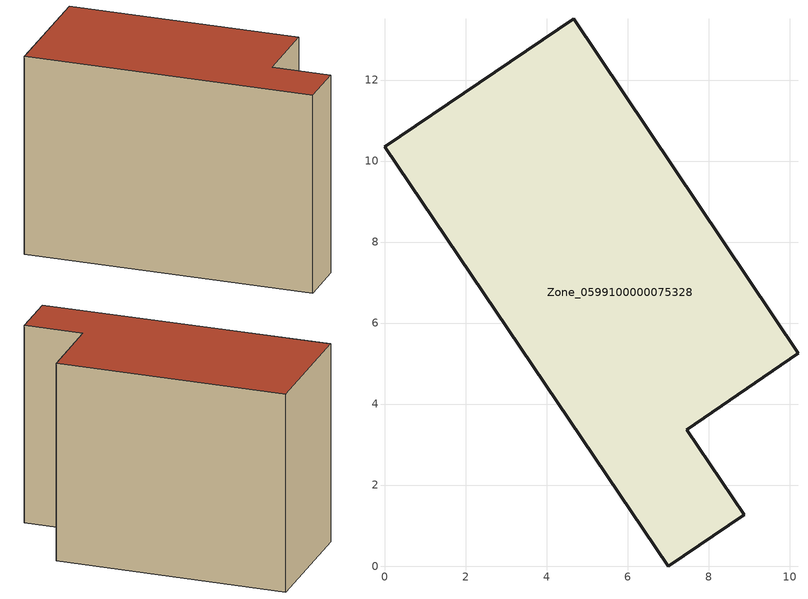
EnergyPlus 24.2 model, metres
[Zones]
Zone_0599100000075328
 floor ground (C_G): 0,10.36 4.67,13.51 10.21,5.25 7.46,3.37 8.88,1.27 7,0 z0
 wall outside (C_F): 7,0 8.88,1.27 7.46,3.37 10.21,5.25 4.67,13.51 0,10.36 7,0 z0:8.79
 roof outside (C_R): 4.67,13.51 0,10.36 7,0 8.88,1.27 7.46,3.37 10.21,5.25 z8.79
[BUILDING]
Pand.0599100000075328: North Axis=0; Terrain=City; Loads Convergence Tolerance Value=0.04; Temperature Convergence Tolerance Value=0.4; Solar Distribution=FullExterior; Maximum Number of Warmup Days=25; Minimum Number of Warmup Days=1
[Site:Location]
Rotterdam.The.Hague.AP_ZH_NLD Design_Conditions: Latitude=51.96; Longitude=4.45; Time Zone=1; Elevation=-4.5
[SITE:GROUNDTEMPERATURE:BUILDINGSURFACE]
18, 18, 18, 18, 18, 18, 18, 18, 18, 18, 18, 18
[MATERIAL] Thermal Absorptance=0.9; Solar Absorptance=0.7; Visible Absorptance=0.7
Name | Roughness | Thickness | Conductivity | Density | Specific Heat
G.TC.1975-1991 | MediumSmooth | 0.15 | 0.288461 | 540 | 1210
F.TC.1975-1991 | Rough | 0.3 | 0.230769 | 1920 | 840
R.TC.1975-1991 | MediumRough | 0.2 | 0.153846 | 1500 | 1000
[CONSTRUCTION]
C_G: G.TC.1975-1991
C_F: F.TC.1975-1991
C_R: R.TC.1975-1991
[ZONE]
Zone_0599100000075328: Type=1; Multiplier=1; Ceiling Height=Autocalculate; Volume=Autocalculate; Floor Area=autocalculate; Part of Total Floor Area=Yes
[ZONEINFILTRATION:DESIGNFLOWRATE]
Infil_Zone_0599100000075328: Zone or ZoneList or Space or SpaceList=Zone_0599100000075328; Schedule=AlwaysOn; Design Flow Rate Calculation Method=Flow/Area; Flow Rate per Floor Area=0.003; Constant Term Coefficient=1; Temperature Term Coefficient=0; Velocity Term Coefficient=0; Velocity Squared Term Coefficient=0
[HVACTEMPLATE:ZONE:IDEALLOADSAIRSYSTEM]
Zone_0599100000075328: Maximum Heating Supply Air Temperature=50; Minimum Cooling Supply Air Temperature=13; Maximum Heating Supply Air Humidity Ratio=0.0156; Minimum Cooling Supply Air Humidity Ratio=0.0077; Heating Limit=NoLimit; Cooling Limit=NoLimit; Dehumidification Control Type=ConstantSensibleHeatRatio; Cooling Sensible Heat Ratio=0.7; Dehumidification Setpoint=60; Humidification Control Type=None; Humidification Setpoint=30; Outdoor Air Method=None; Outdoor Air Flow Rate per Person=0.00944; Outdoor Air Flow Rate per Zone Floor Area=0; Outdoor Air Flow Rate per Zone=0; Demand Controlled Ventilation Type=None; Outdoor Air Economizer Type=NoEconomizer; Heat Recovery Type=None; Sensible Heat Recovery Effectiveness=0.7; Latent Heat Recovery Effectiveness=0.65
[ZONECONTROL:THERMOSTAT]
ThermostatControl_Zone_0599100000075328: Zone or ZoneList=Zone_0599100000075328; Control Type Schedule=DualSetpointControlType; Control 1=Thermostat_Zone_0599100000075328; Temperature Difference Between Cutout And Setpoint=0
[THERMOSTATSETPOINT:DUALSETPOINT]
Thermostat_Zone_0599100000075328: Heating Setpoint Temperature Schedule=HeatingSetpoint_Zone_0599100000075328; Cooling Setpoint Temperature Schedule=CoolingSetpoint_Zone_0599100000075328
[SCHEDULE:COMPACT]
HeatingSetpoint_Zone_0599100000075328: Through: 12/31, For: AllDays, Until: 24:00, 21
CoolingSetpoint_Zone_0599100000075328: Through: 12/31, For: AllDays, Until: 24:00, 24
DualSetpointControlType: Through: 12/31, For: AllDays, Until: 24:00, 4
AlwaysOn: Through: 12/31, For: AllDays, Until: 24:00, 1
